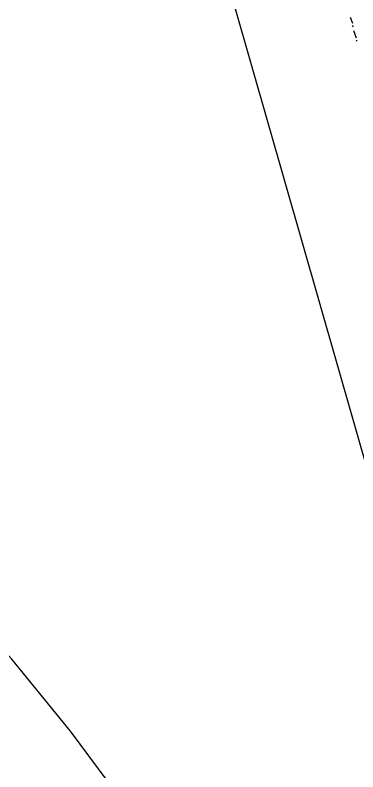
# Model space of a CAD drawing. Header units: millimetres. Extents: x -369 to -70, y -1414 to -1185.
# Drawn here: x -330.28 to -320.77, y -1297.35 to -1276.34 of the extents above; entities that cross this region are included whole.
import ezdxf

# ---------------------------------------------------------------- set-up
doc = ezdxf.new("R2010")
doc.units = ezdxf.units.MM
doc.header["$MEASUREMENT"] = 0
doc.layers.add('12', color=12, linetype='Continuous')
doc.layers.add('14', color=14, linetype='Continuous')

msp = doc.modelspace()

# ---------------------------------------------------------------- linework, layer by layer
at = {"layer": '12'}
for points in [[(-320.992, -1276.389), (-320.924, -1276.556)], [(-320.892, -1276.66), (-320.924, -1276.624)], [(-320.892, -1276.76), (-320.824, -1276.964)], [(-320.792, -1277.064), (-320.824, -1277.032)]]:
    msp.add_lwpolyline(points, dxfattribs=at)
at = {"layer": '14'}
for points in [[(-329.924, -1256.087), (-318.998, -1294.252)], [(-322.183, -1307.38), (-323.23, -1305.011), (-324.449, -1302.709), (-325.768, -1300.479), (-327.19, -1298.313), (-328.745, -1296.215), (-330.372, -1294.216), (-332.13, -1292.29)]]:
    msp.add_lwpolyline(points, dxfattribs=at)

doc.saveas('drawing.dxf')
